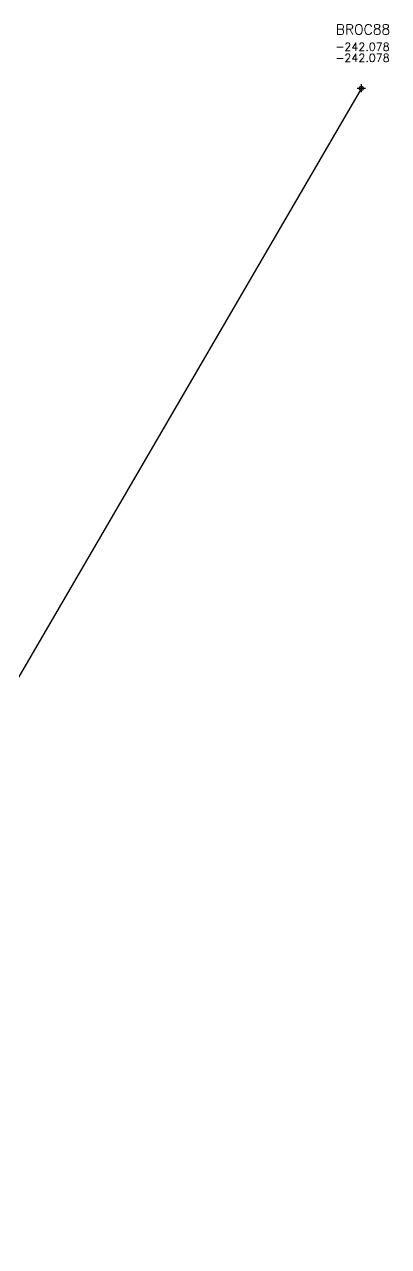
# Model space of a CAD drawing. Extents: x 9357 to 21428, y 9501 to 100038.
# Drawn here: x 12458.2 to 12503.1, y 9515.1 to 9665.8 of the extents above; entities that cross this region are included whole.
import ezdxf
from ezdxf.enums import TextEntityAlignment as Align

# ---------------------------------------------------------------- set-up
doc = ezdxf.new("R2010")
doc.units = 0
doc.header["$LTSCALE"] = 1.25
doc.header["$MEASUREMENT"] = 0
doc.header["$PDMODE"] = 34
doc.header["$PDSIZE"] = 0.5
doc.layers.get('0').update_dxf_attribs({"linetype": 'CONTINUOUS'})
doc.layers.add('RBM88', color=1, linetype='CONTINUOUS')
doc.styles.add('ROMAND', font='romand.shx')
doc.styles.add('ROMANS', font='romans')

# ---------------------------------------------------------------- blocks, each defined once
blk = doc.blocks.new('F2')
blk.add_point((0, 0))
at = {"style": 'ROMAND'}
for tag, height, p in [('NOMBRE', 1.25, (0.2, 6.62)), ('CIELO', 1, (0.14, 4.62)), ('PISO', 1, (0.14, 3.25))]:
    blk.add_attdef(tag, text='', height=height, dxfattribs=at).set_placement(p, align=Align.CENTER)
at = {"style": 'ROMANS', "flags": 1}
for tag, p in [('MINA', (-0.07, -3.26)), ('LOCALIZACION', (-0.07, -4.93)), ('ESTRUCTURA', (-0.07, -6.62)), ('NIVEL', (-0.07, -8.29)), ('OBRA', (-0.07, -10.12)), ('FECHA', (-0.07, -11.79)), ('ATRAS', (-0.07, -13.48)), ('TOPOGRAFO', (2.67, -15.3))]:
    blk.add_attdef(tag, text='', height=1.25, dxfattribs=at).set_placement(p, align=Align.CENTER)

msp = doc.modelspace()

# ---------------------------------------------------------------- linework, layer by layer
at = {"layer": 'RBM88'}
msp.add_polyline3d([(12499.72, 9657.96, -242.08), (12416.59, 9515.07, -507.15)], dxfattribs=at)

# ---------------------------------------------------------------- block references
msp.add_blockref('F2', (12499.72, 9657.96, -242.08), dxfattribs=at).add_auto_attribs({'NOMBRE': 'BROC88', 'CIELO': '-242.078', 'PISO': '-242.078'})

doc.saveas('drawing.dxf')
